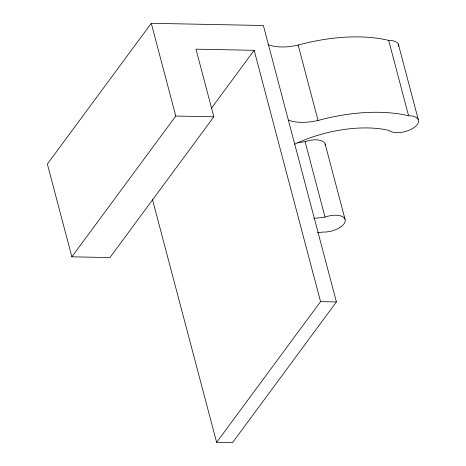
<?xml version="1.0" encoding="UTF-8"?>
<svg xmlns="http://www.w3.org/2000/svg" width="466" height="466" viewBox="0 0 466 466"><rect width="100%" height="100%" fill="white"/><g stroke="black" fill="none" stroke-linecap="round" stroke-linejoin="round"><path stroke-width="0.7" d="M151.275 23.3L47.363 164.067L71.863 256.813L109.935 257.564L213.853 116.791L195.988 49.18L254.156 50.322L320.55 301.618L216.632 442.385L232.499 442.7L336.411 301.933L263.377 25.502L151.275 23.3L175.781 116.046L71.863 256.813M211.465 108.147L254.156 50.322M175.781 116.046L213.853 116.791M320.55 301.618L336.411 301.933M398.308 44.002L418.223 119.389M267.997 44.59A37.379 17.894 -14.8 0 0 298.147 45.091A115.457 55.268 -14.8 0 1 388.679 40.396L408.6 115.784A15.966 7.642 -14.8 0 1 414.519 127.247A15.966 7.642 -14.8 0 1 389.028 130.404A85.855 41.095 -14.8 0 0 294.576 144.221M325.122 143.912L345.044 219.3M298.147 45.091L318.062 120.484A115.457 55.268 -14.8 0 1 408.6 115.784M297.716 142.596A85.855 41.095 -14.8 0 0 305.108 141.711L325.029 217.098A15.966 7.642 -14.8 0 1 345.201 221.146A15.966 7.642 -14.8 0 1 322.769 232.051A115.457 55.268 -14.8 0 1 317.538 232.761M152.469 199.535L216.632 442.385M388.679 40.396A15.966 7.642 -14.8 0 1 398.68 46.274M318.062 120.484A37.379 17.894 -14.8 0 1 288.396 120.164M325.029 217.098A85.855 41.095 -14.8 0 1 313.606 218.327M305.108 141.711A15.966 7.642 -14.8 0 1 325.28 145.759"/></g></svg>
